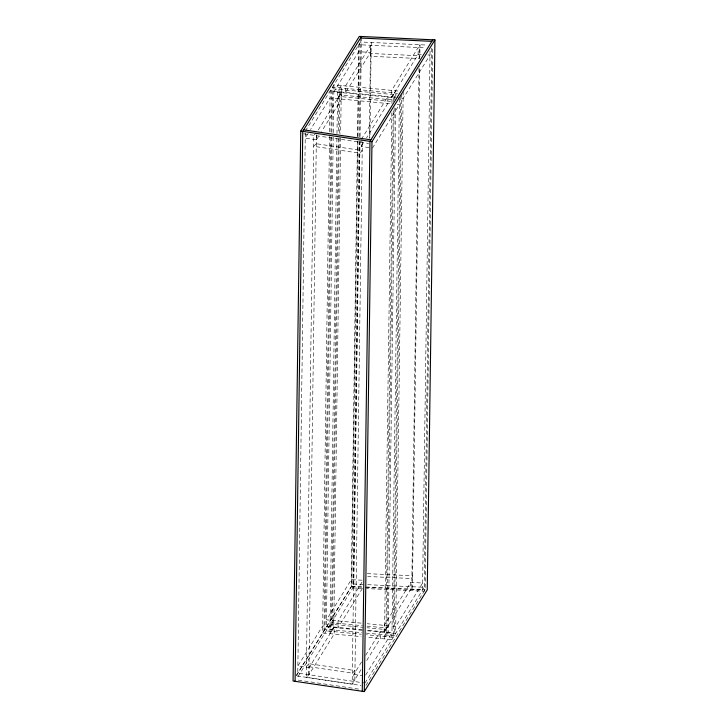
<?xml version="1.0" encoding="UTF-8"?>
<svg xmlns="http://www.w3.org/2000/svg" width="728" height="728" viewBox="0 0 728 728"><rect width="100%" height="100%" fill="white"/><g stroke="black" fill="none" stroke-linecap="round" stroke-linejoin="round"><path stroke-width="0.55" stroke-dasharray="3.64 2.73" d="M305.314 133.078L297.77 673.082L363.845 682.91M308.872 674.729L316.416 134.926M308.972 674.747L309.072 667.703L334.243 627.026L334.143 634.061L308.972 674.738L306.251 677.331L313.814 135.317L315.788 133.37M308.199 133.333L305.241 138.111L316.443 139.776L316.516 134.744M329.529 136.4L322.604 632.96L361.124 636.654M329.593 131.85L330.166 90.945L398.38 97.497M330.903 137.519L324.015 630.666L361.425 634.261M330.985 131.841L331.586 88.661L396.624 94.904M331.832 137.128L324.961 629.147L361.825 632.687M331.895 132.587L332.523 87.133L397.57 93.375M333.215 137.11L326.371 626.854L362.671 630.339M333.278 132.569L333.943 84.848L399.008 91.091M336.909 138.247L329.984 633.669L331.404 631.376L338.293 138.229M336.973 133.697L337.555 91.655L338.975 89.371L338.356 133.679M339.221 137.838L332.35 629.847L333.761 627.563L340.604 137.82M339.284 133.297L339.912 87.842L341.332 85.549L340.668 133.279M357.421 141.305L351.205 586.732L363.09 587.278L337.919 627.964L338.019 620.92L362.016 582.136M357.484 136.755L358.767 44.717L425.789 47.82M296.651 675.202L351.642 586.331L357.858 140.932M357.921 136.391L359.223 43.216M359.086 140.841L352.834 587.951L361.898 588.37M359.141 136.873L360.506 39.012M360.005 141.032L353.781 586.431L296.624 678.805M360.069 136.482L361.461 36.5M361.534 661.98L353.863 674.374L353.762 681.417L361.434 669.014M369.078 147.611L361.234 146.446L361.325 140.413M362.335 141.76L354.8 681.563L352.17 684.165L359.741 142.151L362.362 139.558M369.26 138.438L370.561 45.263L371.253 42.488L369.924 137.929M370.561 52.316L370.652 45.273L345.481 85.959L345.381 92.993L370.552 52.316L358.667 51.761L333.843 91.892L394.713 97.725M391.819 112.795L384.475 638.902L385.886 636.609L393.238 110.51M393.357 101.638L393.457 94.604L392.046 96.888L391.946 103.931L330.066 97.989L310.565 129.511M394.194 107.844L386.832 635.089L388.251 632.796L395.577 107.835M395.723 97.825L395.814 90.791L394.403 93.075L394.303 100.118L339.821 94.877L341.232 92.593M399.417 98.608L391.864 639.612L366.685 637.191M400.828 96.442L393.275 637.319L366.466 634.743M401.792 93.785L394.221 635.799L366.293 633.114M403.203 91.501L395.641 633.506L367.121 630.766M410.747 582.445L410.647 589.48L384.093 632.395L384.193 625.361L410.747 582.445L422.631 582.991L395.732 626.471L367.221 623.732M418.118 54.509L418.218 47.475L391.664 90.39L391.564 97.425L418.118 54.509L421.357 54.664M419.019 67.977L411.739 589.534L412.439 586.75L419.71 66.33M419.146 58.886L419.31 47.52L420.011 44.745L419.838 57.239M430.057 51.042L422.531 590.035L364.118 587.332M431.759 48.148L424.169 591.254L366.43 588.579M365.865 685.494L425.116 589.735L432.696 46.619M305.341 131.067L360.46 41.987L427.509 45.09M337.455 98.699L338.875 96.405L392.246 101.529M318.3 129.903L341.714 92.056L341.614 99.09L321.712 131.258M316.443 139.767L318.782 135.99M361.334 139.403L387.887 96.487L387.787 103.531L366.548 137.856M361.234 146.446L364.182 141.678M372.436 148.112L399.335 104.641L397.233 104.432M296.078 675.812L352.898 583.993L363.691 584.493M330.084 626.626L331.504 624.342L362.635 627.327M333.861 620.529L332.441 622.813L362.471 625.698M365.665 655.3L380.416 631.458L380.316 638.501L365.565 662.344M384.575 631.859L385.986 629.574L367.085 627.754M388.352 625.761L386.932 628.046L366.912 626.125M365.656 675.074L391.964 632.568L366.785 630.148M364.965 683.082L424.224 587.296L366.484 584.62M427.846 54.964L430.002 55.064L403.103 98.535L399.954 98.235M367.24 573.655L412.594 575.757L411.893 578.533L367.676 576.485M362.107 580.189L351.296 579.688L326.472 619.819L361.661 623.195M351.642 586.331L361.707 586.795M366.239 587.005L425.116 589.735M362.335 629.72L322.695 625.916L297.87 666.038L309.072 667.703M303.649 133.806L368.623 143.471M353.863 674.374L361.707 675.538M306.261 677.304L352.179 684.138M297.097 675.966L361.052 685.485M298.262 680.107L360.979 689.443M371.089 53.508L370.388 56.284L419.137 58.549L419.838 55.765L371.089 53.508M316.289 143.725L313.659 146.319L359.587 153.153L362.216 150.559L316.289 143.725M309.045 663.709L306.415 666.311L352.334 673.145L354.964 670.543L309.045 663.709"/><path stroke-width="1.09" d="M300.746 131.067L293.066 680.999L364.291 691.6L427.254 589.835L434.935 39.904L359.323 36.4L300.746 131.067L371.972 141.669L434.935 39.904M295.086 681.299L302.757 131.368L361.461 36.5M362.271 691.3L369.951 141.369L432.796 39.803M364.291 691.6L371.972 141.669M360.515 38.029L431.85 41.332M303.703 129.848L370.898 139.849"/></g></svg>
